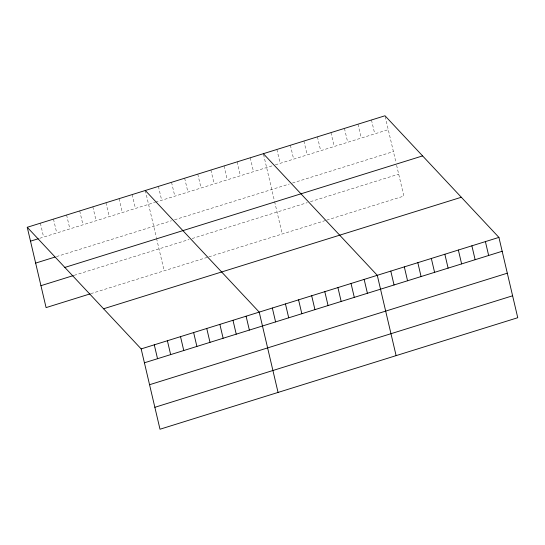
<?xml version="1.0" encoding="UTF-8"?>
<svg xmlns="http://www.w3.org/2000/svg" width="545" height="545" viewBox="0 0 545 545"><rect width="100%" height="100%" fill="white"/><g stroke="black" fill="none" stroke-linecap="round" stroke-linejoin="round"><path stroke-width="0.41" stroke-dasharray="2.73 2.04" d="M39.765 238.281L154.739 202.44M155.509 202.202L272.187 165.83M275.368 164.835L388.258 129.649M56.482 256.6L171.45 220.759M174.543 219.798L289.252 184.04M292.433 183.045L393.401 151.571M74.127 275.341L189.095 239.5M192.181 238.54L307.271 202.658M310.452 201.67L398.695 174.162M90.845 293.653L208.129 257.097M208.898 256.852L325.93 220.371M326.728 220.126L403.838 196.084L396.235 163.677M385.192 116.582L396.052 162.866M371.486 119.982L374.742 133.859M357.97 124.192L361.226 138.076M344.454 128.409L347.71 142.286M330.944 132.619L334.194 146.496M317.428 136.836L320.685 150.713M303.912 141.046L307.169 154.923M290.396 145.256L293.653 159.14M276.88 149.473L280.137 163.35M263.555 154.501L274.414 200.785M274.605 201.589L282.208 234.003M250.25 157.771L253.507 171.655M237.13 161.865L240.386 175.742M224.015 165.953L227.272 179.83M210.895 170.04L214.151 183.917M197.78 174.127L201.037 188.011M184.66 178.222L187.916 192.099M171.546 182.309L174.802 196.186M158.425 186.397L161.681 200.274M145.311 190.484L156.354 237.586M156.544 238.39L164.147 270.804M132.19 194.572L135.446 208.456M119.076 198.666L122.325 212.543M105.955 202.754L109.211 216.631M92.841 206.841L96.09 220.718M79.72 210.929L82.976 224.812M66.606 215.023L69.855 228.9M53.485 219.11L56.741 232.988M40.371 223.198L43.62 237.075"/><path stroke-width="0.82" d="M27.25 227.285L385.002 115.772L498.913 237.395L517.75 317.715L159.998 429.228L141.162 348.916L27.25 227.285L46.087 307.605L90.068 293.898M30.506 241.169L38.225 238.765M35.65 263.092L54.936 257.077M64.841 267.425L422.593 155.904M40.943 285.682L73.357 275.579M103.57 308.777L461.322 197.256M141.162 348.916L498.913 237.395M144.418 362.793L502.17 251.272M149.555 384.716L507.306 273.195M154.855 407.306L512.607 295.785M263.364 153.683L377.276 275.307L396.113 355.626M145.311 190.484L259.216 312.108L278.059 392.427M485.397 241.605L488.654 255.482M471.881 245.822L475.138 259.699M458.365 250.032L461.622 263.909M444.849 254.243L448.106 268.126M431.333 258.459L434.59 272.337M417.824 262.67L421.074 276.553M404.308 266.887L407.558 280.764M390.792 271.097L394.049 284.974M364.155 279.401L367.412 293.278M351.041 283.489L354.298 297.366M337.92 287.576L341.177 301.453M324.806 291.664L328.063 305.547M311.685 295.758L314.942 309.635M298.571 299.845L301.828 313.722M285.451 303.933L288.707 317.81M272.337 308.02L275.593 321.904M246.102 316.202L249.358 330.079M232.981 320.29L236.237 334.167M219.867 324.377L223.123 338.254M206.746 328.465L210.002 342.349M193.632 332.559L196.888 346.436M180.511 336.647L183.767 350.524M167.397 340.734L170.653 354.611M154.276 344.822L157.532 358.705"/></g></svg>
